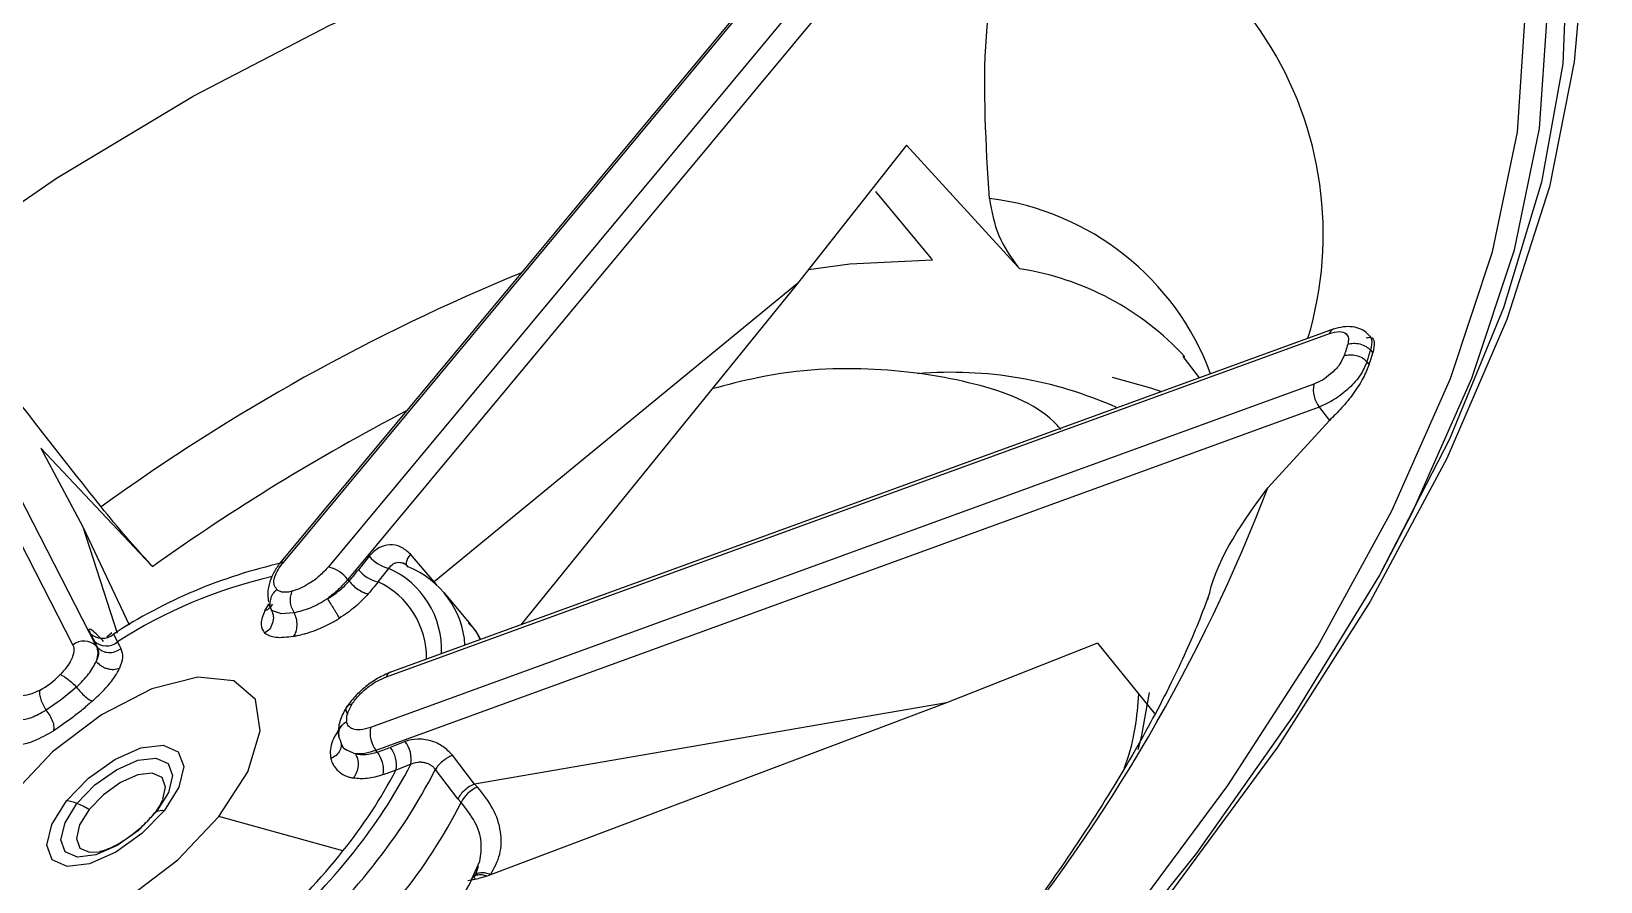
# Model space of a CAD drawing. Extents: x 400 to 501, y 484 to 634.
# Drawn here: x 482.629 to 483.693, y 519.759 to 520.336 of the extents above; entities that cross this region are included whole.
import ezdxf

# ---------------------------------------------------------------- set-up
doc = ezdxf.new("R2010")
doc.units = 0
doc.header["$MEASUREMENT"] = 0
doc.layers.add('DIM', color=3, linetype='Continuous')
doc.layers.add('GEOMETRY', color=3, linetype='Continuous', lineweight=25)

# ---------------------------------------------------------------- blocks, each defined once
blk = doc.blocks.new('2026 GRANDEE')
at = {"layer": 'GEOMETRY', "ltscale": 16}
for p, q in [((32.8392, -76.3044), (32.3726, -76.8652)), ((32.3752, -76.8645), (32.8418, -76.3037)), ((32.8723, -76.3068), (32.4057, -76.8676)), ((32.8854, -76.3153), (32.4188, -76.8762)), ((32.7979, -76.5816), (32.7238, -76.6753)), ((32.7979, -76.5816), (32.8734, -76.664)), ((32.0711, -76.6067), (32.2325, -76.9206)), ((32.0869, -76.6074), (32.2483, -76.9213)), ((32.7768, -76.613), (32.8143, -76.6581)), ((32.8143, -76.6581), (32.8154, -76.6594)), ((32.8734, -76.664), (32.8746, -76.6654)), ((32.7238, -76.6753), (32.4775, -76.8778)), ((32.7238, -76.6753), (32.5363, -76.9068)), ((32.4451, -76.9421), (33.0848, -76.7093)), ((33.0872, -76.7063), (32.4475, -76.9392)), ((32.9852, -76.7248), (32.9963, -76.7394)), ((33.1117, -76.7301), (33.113, -76.7262)), ((33.1126, -76.7206), (33.1142, -76.7223)), ((33.113, -76.7262), (33.1142, -76.7223)), ((33.1117, -76.7301), (33.1102, -76.7284)), ((33.074, -76.7437), (32.4343, -76.9766)), ((33.0777, -76.7592), (32.438, -76.9921)), ((33.0429, -76.8139), (33.0847, -76.7682)), ((33.0777, -76.7592), (33.0847, -76.7682)), ((32.2108, -76.787), (32.2854, -76.8661)), ((32.2108, -76.787), (32.2391, -76.8404)), ((32.2391, -76.8404), (32.2624, -76.9125)), ((32.2391, -76.8404), (32.2705, -76.9068)), ((32.4334, -76.8603), (32.4262, -76.8695)), ((32.4775, -76.8778), (32.4613, -76.859)), ((32.2854, -76.8661), (32.2866, -76.8673)), ((32.4394, -76.8778), (32.4467, -76.8686)), ((32.4198, -76.8773), (32.4188, -76.8762)), ((32.4793, -76.8798), (32.4775, -76.8778)), ((32.5023, -76.9067), (32.4844, -76.8851)), ((32.3627, -76.8974), (32.3654, -76.8929)), ((32.3649, -76.8924), (32.3673, -76.8971)), ((32.365, -76.8938), (32.3655, -76.8936)), ((32.3733, -76.8992), (32.3672, -76.8971)), ((32.3733, -76.8992), (32.3824, -76.8986)), ((32.2442, -76.9127), (32.247, -76.9179)), ((32.2588, -76.9123), (32.2554, -76.9153)), ((32.2599, -76.9132), (32.2627, -76.9185)), ((32.2492, -76.9223), (32.2483, -76.9213)), ((32.9274, -76.9193), (32.825, -76.9597)), ((32.9274, -76.9193), (32.9661, -76.967)), ((32.2348, -76.9491), (32.2248, -76.9576)), ((32.2248, -76.9576), (32.2142, -76.9648)), ((32.825, -76.9597), (32.5049, -77.0149)), ((32.825, -76.9597), (32.5157, -77.0764)), ((32.4158, -76.9898), (32.4144, -76.9892)), ((32.4184, -76.9918), (32.4241, -76.9944)), ((32.4389, -76.9932), (32.438, -76.9921)), ((32.4577, -76.986), (32.4476, -76.99)), ((32.4616, -77.0014), (32.4516, -77.0054)), ((32.5049, -77.0149), (32.4899, -76.9954)), ((32.4936, -77.0249), (32.4783, -77.005)), ((32.5069, -77.017), (32.5049, -77.0149)), ((32.4936, -77.0249), (32.4958, -77.0274)), ((32.4156, -77.0603), (32.3315, -77.0368)), ((32.5033, -77.0788), (32.5085, -77.0673)), ((32.5044, -77.0777), (32.5053, -77.0794)), ((32.5074, -77.0709), (32.5055, -77.0763)), ((32.5134, -77.0773), (32.5075, -77.079)), ((32.5157, -77.0764), (32.5134, -77.0773)), ((32.5002, -77.0804), (32.5075, -77.079))]:
    blk.add_line(p, q, dxfattribs=at)
at = {"layer": 'GEOMETRY', "ltscale": 16, "flags": 128}
for points in [[(33.1204, -76.8701), (33.1409, -76.8304), (33.1812, -76.7395), (33.2101, -76.6525), (33.2272, -76.5703), (33.2323, -76.4942), (33.2254, -76.425), (33.2066, -76.3636), (33.176, -76.3108), (33.134, -76.2672), (33.0813, -76.2334), (33.0184, -76.2098), (32.9461, -76.1967)], [(33.2172, -76.3244), (33.2373, -76.3844), (33.2459, -76.452), (33.243, -76.5263), (33.2286, -76.6066), (33.2028, -76.6918), (33.1661, -76.781), (33.1187, -76.8731), (33.0613, -76.9671), (32.9945, -77.0618), (32.9191, -77.1562), (32.8361, -77.2491), (32.7463, -77.3394), (32.6508, -77.4261), (32.5508, -77.5082), (32.4473, -77.5847), (32.3791, -77.6308)], [(32.1299, -76.6667), (32.2214, -76.604), (32.3141, -76.5482), (32.4067, -76.5001), (32.4978, -76.4603), (32.586, -76.4296), (32.6702, -76.4082), (32.7492, -76.3965), (32.7635, -76.3954)], [(33.2541, -76.4867), (33.2506, -76.5249), (33.234, -76.6098), (33.2051, -76.6998), (33.1644, -76.794), (33.1122, -76.8911), (33.0494, -76.9899), (32.9765, -77.0892), (32.8947, -77.1877), (32.8049, -77.2842), (32.7082, -77.3775), (32.6058, -77.4663), (32.4991, -77.5496)], [(32.9458, -77.1102), (33.0158, -77.0159), (33.0765, -76.9219), (33.127, -76.8295), (33.1668, -76.7397), (33.1953, -76.6538), (33.2122, -76.5727), (33.2173, -76.4975), (33.2171, -76.4882)], [(32.7313, -76.6658), (32.7593, -76.6621), (32.8154, -76.6594)], [(32.9374, -76.7389), (32.9634, -76.7462), (32.9707, -76.7487)], [(32.3726, -76.8652), (32.3725, -76.8655), (32.3724, -76.8656)], [(32.3315, -77.0368), (32.351, -77.0065), (32.3595, -76.9789), (32.3563, -76.9575), (32.3415, -76.9448), (32.3171, -76.9423), (32.2859, -76.9504), (32.2518, -76.968), (32.2187, -76.9931), (32.1908, -77.0226)], [(32.9625, -76.9528), (32.9569, -76.9831), (32.9548, -76.9917)], [(32.2281, -77.0263), (32.2431, -77.0109), (32.2608, -76.9982), (32.2786, -76.9904), (32.2937, -76.9886), (32.3039, -76.993), (32.3076, -77.003), (32.3042, -77.017), (32.2943, -77.033)], [(32.2352, -77.0282), (32.2474, -77.0155), (32.2619, -77.0052), (32.2764, -76.9988), (32.2887, -76.9973), (32.297, -77.0009), (32.3, -77.0091), (32.2973, -77.0206), (32.2892, -77.0336)], [(32.2935, -77.0252), (32.2953, -77.0169), (32.2929, -77.0104), (32.2863, -77.0075), (32.2764, -77.0087), (32.2648, -77.0138), (32.2532, -77.0221), (32.2435, -77.0322)], [(32.1908, -77.0226), (32.1714, -77.0529), (32.1628, -77.0804), (32.1661, -77.1019), (32.1808, -77.1146), (32.2053, -77.117), (32.2364, -77.109), (32.2706, -77.0913), (32.3036, -77.0663), (32.3315, -77.0368)], [(32.2943, -77.033), (32.2793, -77.0485), (32.2616, -77.0611), (32.2438, -77.069), (32.2286, -77.0708), (32.2184, -77.0664), (32.2148, -77.0564), (32.2182, -77.0423), (32.2281, -77.0263)], [(32.2892, -77.0336), (32.277, -77.0463), (32.2625, -77.0565), (32.248, -77.0629), (32.2356, -77.0644), (32.2273, -77.0608), (32.2243, -77.0527), (32.2271, -77.0412), (32.2352, -77.0282)], [(32.2435, -77.0322), (32.237, -77.0426), (32.2348, -77.0518), (32.2372, -77.0583), (32.2438, -77.0612), (32.2504, -77.0608)]]:
    blk.add_lwpolyline(points, dxfattribs=at)
at = {"layer": 'GEOMETRY', "ltscale": 16}
for centre, radius, start, end in [((32.8358, -76.6419), 0.2447, 343.2388, 82.2447), ((32.8313, -76.8004), 0.1842, 20.288, 82.9038), ((33.0581, -77.9394), 1.3741, 112.3004, 125.9425), ((32.8457, -76.8546), 0.1914, 42.5983, 81.3034), ((33.0887, -76.71), 0.00397, 105.0285, 169.1449), ((32.8282, -77.0104), 0.2748, 65.9219, 94.7362), ((33.0932, -76.7473), 0.0195, 169.1999, 217.4747), ((33.1232, -78.0384), 1.4392, 117.4968, 125.5433), ((31.9494, -76.3931), 1.1717, 320.6038, 338.955), ((32.4507, -77.2059), 0.3494, 102.6181, 123.1016), ((32.3746, -76.8672), 0.00277, 76.9445, 134.2451), ((32.4525, -76.8446), 0.0247, 219.4654, 256.461), ((32.4425, -77.1984), 0.3328, 103.0095, 122.7192), ((32.4, -76.8908), 0.0239, 37.8059, 76.0333), ((32.4452, -76.8538), 0.0247, 219.4654, 256.461), ((32.422, -76.9238), 0.0605, 357.493, 65.9062), ((32.4372, -76.9246), 0.0613, 3.73, 68.2885), ((32.4152, -76.9294), 0.0571, 359.2764, 64.8129), ((32.4581, -76.9435), 0.0575, 27.688, 40.463), ((32.24, -76.9298), 0.0119, 46.0839, 129.2667), ((32.2523, -76.9041), 0.0119, 226.6751, 309.5736), ((32.2551, -76.9093), 0.0119, 226.6751, 309.5737), ((32.4491, -76.9429), 0.00411, 113.1181, 168.5035), ((32.1833, -76.9018), 0.0562, 298.0851, 316.2357), ((32.4535, -76.9802), 0.0195, 169.2, 217.4748), ((32.4329, -77.0019), 0.019, 349.5305, 39.0435), ((32.4429, -76.998), 0.019, 349.5305, 39.0435), ((32.1442, -76.8373), 0.3574, 321.2428, 332.663), ((32.1484, -76.846), 0.3425, 321.2725, 332.2689), ((32.1477, -76.8376), 0.3705, 321.2045, 333.148), ((32.5151, -77.0367), 0.0214, 112.5153, 154.2399), ((32.2246, -77.0548), 0.0287, 68.3103, 82.9772), ((32.2145, -77.0815), 0.0572, 59.5822, 68.8226), ((32.2911, -77.0379), 0.00463, 113.8538, 141.1251), ((32.2928, -77.0429), 0.00997, 81.6223, 111.4287), ((32.1646, -76.8585), 0.3718, 321.2187, 332.9707), ((32.0454, -76.7655), 0.4732, 312.6138, 321.4735), ((32.0325, -76.7501), 0.4991, 312.3299, 321.4648), ((32.0265, -76.7431), 0.5243, 311.9846, 321.4541)]:
    blk.add_arc(centre, radius, start, end, dxfattribs=at)
for points, knots in [([(39.3344, -73.6754), (39.0943, -73.989), (38.614, -74.6164), (37.8515, -75.526), (37.0585, -76.4108), (36.2329, -77.2665), (35.3771, -78.0921), (34.4922, -78.8851), (33.5825, -79.6476), (32.9551, -80.1279), (32.6415, -80.3679)], [0, 0, 0, 0, 0.124824, 0.249783, 0.374855, 0.499996, 0.625137, 0.750211, 0.875173, 1, 1, 1, 1]), ([(40.1497, -73.709), (40.0127, -73.8419), (39.7344, -74.112), (39.3257, -74.5096), (38.9336, -74.8911), (38.5729, -75.2424), (38.2434, -75.5632), (37.9632, -75.8359), (37.7285, -76.0643), (37.5351, -76.2523), (37.361, -76.4215), (37.2052, -76.5728), (37.0576, -76.7162), (36.8887, -76.8801), (36.6825, -77.0802), (36.4323, -77.3228), (36.1506, -77.5956), (35.8375, -77.8988), (35.4928, -78.2323), (35.1244, -78.5882), (34.7337, -78.9655), (34.3219, -79.3632), (33.8821, -79.7881), (33.4291, -80.2259), (33.123, -80.5224), (32.9727, -80.668)], [0, 0, 0, 0, 0.057285, 0.116397, 0.171134, 0.221513, 0.267531, 0.309184, 0.338855, 0.365836, 0.39013, 0.411737, 0.431012, 0.451894, 0.482374, 0.517226, 0.556449, 0.600044, 0.64801, 0.700352, 0.753718, 0.810985, 0.872139, 0.937203, 1, 1, 1, 1]), ([(32.8339, -78.2031), (32.9208, -78.1311), (33.0946, -77.9871), (33.3377, -77.7542), (33.5632, -77.5132), (33.7668, -77.266), (33.9453, -77.0165), (34.0959, -76.7681), (34.2156, -76.5244), (34.3018, -76.289), (34.3477, -76.0847), (34.3617, -75.9109), (34.3521, -75.7651), (34.3196, -75.6321), (34.264, -75.5139), (34.1855, -75.4123), (34.0847, -75.3287), (33.9628, -75.2646), (33.8212, -75.2208), (33.6622, -75.1978), (33.4878, -75.1957), (33.3008, -75.2139), (33.082, -75.2559), (32.8303, -75.3286), (32.5471, -75.4385), (32.2606, -75.5759), (31.9756, -75.7382), (31.695, -75.921), (31.5154, -76.0587), (31.4259, -76.1274)], [0, 0, 0, 0, 0.039882, 0.079777, 0.119726, 0.159779, 0.200008, 0.240487, 0.281293, 0.322506, 0.364212, 0.395862, 0.42783, 0.460105, 0.492656, 0.525432, 0.558364, 0.591369, 0.624345, 0.6572, 0.689855, 0.722245, 0.754321, 0.796548, 0.838167, 0.879226, 0.919809, 0.960024, 1, 1, 1, 1]), ([(34.2541, -75.9397), (34.2588, -75.9711), (34.2676, -76.03), (34.2647, -76.1273), (34.2531, -76.2199), (34.234, -76.3117), (34.2085, -76.4037), (34.1753, -76.5004), (34.1367, -76.596), (34.0988, -76.6786), (34.0647, -76.747), (34.0292, -76.8141), (33.9814, -76.8988), (33.9132, -77.0103), (33.8266, -77.1393), (33.7214, -77.2827), (33.5979, -77.4368), (33.4482, -77.6077), (33.2697, -77.793), (33.0612, -77.9904), (32.906, -78.1188), (32.8252, -78.1856)], [0, 0, 0, 0, 0.068171, 0.127527, 0.178146, 0.221956, 0.265809, 0.310341, 0.354492, 0.391913, 0.416272, 0.440292, 0.474304, 0.51864, 0.573242, 0.626557, 0.686958, 0.754458, 0.829094, 0.910917, 1, 1, 1, 1]), ([(32.854, -76.6177), (32.8518, -76.5809), (32.8472, -76.5074), (32.8617, -76.4355), (32.8689, -76.3995)], [0, 0, 0, 0, 0.499999, 1, 1, 1, 1]), ([(32.854, -76.6177), (32.8556, -76.6264), (32.8588, -76.6439), (32.8685, -76.6573), (32.8734, -76.664)], [0, 0, 0, 0, 0.499954, 1, 1, 1, 1]), ([(32.2516, -76.8269), (32.2294, -76.7988), (32.1851, -76.7427), (32.1483, -76.692), (32.1299, -76.6667)], [0, 0, 0, 0, 0.499999, 1, 1, 1, 1]), ([(33.1106, -76.7094), (33.1091, -76.7083), (33.1063, -76.7061), (33.1004, -76.7046), (33.094, -76.7045), (33.0896, -76.7057), (33.0874, -76.7063)], [0, 0, 0, 0, 0.255631, 0.509023, 0.757601, 1, 1, 1, 1]), ([(33.0848, -76.7093), (33.0871, -76.7086), (33.0917, -76.7074), (33.0961, -76.709), (33.0979, -76.7122), (33.0974, -76.7152), (33.0971, -76.7166)], [0, 0, 0, 0, 0.278395, 0.557716, 0.778792, 1, 1, 1, 1]), ([(33.0971, -76.7166), (33.0983, -76.7163), (33.1009, -76.7156), (33.1054, -76.7162), (33.1096, -76.7179), (33.1116, -76.7197), (33.1126, -76.7206)], [0, 0, 0, 0, 0.241095, 0.499999, 0.758904, 1, 1, 1, 1]), ([(33.1095, -76.7123), (33.1107, -76.712), (33.1137, -76.7113), (33.1157, -76.7148), (33.1147, -76.7198), (33.1142, -76.7223)], [0, 0, 0, 0, 0.253561, 0.629662, 1, 1, 1, 1]), ([(33.1102, -76.7093), (33.1115, -76.7105), (33.1141, -76.7131), (33.1131, -76.7179), (33.1126, -76.7206)], [0, 0, 0, 0, 0.455161, 1, 1, 1, 1]), ([(33.0947, -76.7243), (33.0937, -76.7264), (33.0919, -76.7305), (33.0861, -76.7365), (33.0799, -76.7411), (33.076, -76.7428), (33.074, -76.7437)], [0, 0, 0, 0, 0.2786778, 0.5579722, 0.7789013, 1, 1, 1, 1]), ([(33.0971, -76.7166), (33.0966, -76.7181), (33.0959, -76.7206), (33.095, -76.7232), (33.0947, -76.7243)], [0, 0, 0, 0, 0.560002, 1, 1, 1, 1]), ([(33.0947, -76.7243), (33.0959, -76.724), (33.0985, -76.7234), (33.1029, -76.724), (33.1072, -76.7256), (33.1092, -76.7275), (33.1102, -76.7284)], [0, 0, 0, 0, 0.241096, 0.5, 0.758905, 1, 1, 1, 1]), ([(33.1102, -76.7284), (33.1104, -76.7277), (33.1108, -76.7264), (33.1112, -76.7251), (33.1114, -76.7245)], [0, 0, 0, 0, 0.56, 1, 1, 1, 1]), ([(33.1114, -76.7245), (33.1116, -76.7238), (33.112, -76.7225), (33.1124, -76.7212), (33.1126, -76.7206)], [0, 0, 0, 0, 0.56, 1, 1, 1, 1]), ([(32.9026, -76.7744), (32.901, -76.7726), (32.8869, -76.7572), (32.8452, -76.7417), (32.778, -76.7314), (32.7165, -76.7337), (32.6763, -76.7441), (32.666, -76.7468)], [0, 0, 0, 0, 0.038356, 0.325653, 0.612951, 0.900249, 1, 1, 1, 1]), ([(33.1102, -76.7284), (33.1089, -76.7313), (33.1064, -76.7372), (33.0983, -76.7464), (33.0882, -76.7544), (33.0812, -76.7576), (33.0777, -76.7592)], [0, 0, 0, 0, 0.250189, 0.49996, 0.749751, 1, 1, 1, 1]), ([(33.1117, -76.7301), (33.1105, -76.7331), (33.1081, -76.7391), (33.1012, -76.7499), (33.0928, -76.7603), (33.0874, -76.7655), (33.0847, -76.7682)], [0, 0, 0, 0, 0.241639, 0.4877914, 0.7397997, 1, 1, 1, 1]), ([(33.9905, -79.2891), (34.063, -79.2279), (34.2077, -79.1057), (34.4156, -78.916), (34.6123, -78.726), (34.814, -78.5184), (35.0132, -78.2975), (35.2013, -78.0691), (35.3595, -77.8565), (35.4884, -77.6609), (35.5884, -77.4828), (35.6599, -77.3228), (35.7026, -77.1811), (35.7156, -77.0584), (35.6978, -76.9559), (35.6475, -76.8754), (35.563, -76.8192), (35.4534, -76.7925), (35.3278, -76.79), (35.1944, -76.8057), (35.0421, -76.8401), (34.8722, -76.8938), (34.6866, -76.9666), (34.4876, -77.0583), (34.2779, -77.1678), (34.0601, -77.2941), (33.837, -77.4355), (33.6114, -77.5908), (33.3856, -77.7573), (33.2377, -77.8764), (33.1638, -77.936)], [0, 0, 0, 0, 0.033507, 0.066882, 0.099825, 0.132113, 0.173961, 0.214464, 0.253824, 0.292295, 0.330159, 0.36771, 0.405235, 0.443031, 0.481383, 0.520526, 0.560639, 0.601823, 0.633424, 0.66558, 0.698216, 0.731243, 0.764569, 0.798093, 0.831727, 0.865406, 0.899089, 0.932753, 0.966388, 1, 1, 1, 1]), ([(33.0023, -76.89), (33.0026, -76.8886), (33.0089, -76.8605), (33.0263, -76.8366), (33.0429, -76.8139)], [0, 0, 0, 0, 0.047641, 1, 1, 1, 1]), ([(32.2854, -76.8661), (32.2797, -76.8599), (32.2685, -76.8476), (32.2572, -76.8338), (32.2516, -76.8269)], [0, 0, 0, 0, 0.500588, 1, 1, 1, 1]), ([(32.4613, -76.859), (32.4593, -76.8572), (32.4552, -76.8534), (32.4473, -76.8521), (32.4395, -76.8541), (32.4355, -76.8582), (32.4334, -76.8603)], [0, 0, 0, 0, 0.248426, 0.496166, 0.745927, 1, 1, 1, 1]), ([(32.3708, -76.8829), (32.37, -76.8819), (32.3683, -76.8797), (32.369, -76.8748), (32.3714, -76.8696), (32.3739, -76.8662), (32.3752, -76.8645)], [0, 0, 0, 0, 0.279775, 0.557669, 0.777003, 1, 1, 1, 1]), ([(32.4467, -76.8686), (32.4476, -76.8674), (32.449, -76.8658), (32.4514, -76.8647), (32.4532, -76.8644), (32.4551, -76.8646), (32.4568, -76.8652), (32.4585, -76.8662), (32.4594, -76.8672), (32.4599, -76.8676)], [0, 0, 0, 0, 0.270234, 0.399657, 0.525307, 0.647625, 0.767124, 0.884374, 1, 1, 1, 1]), ([(32.4552, -76.8647), (32.4556, -76.8647), (32.4565, -76.8648), (32.4577, -76.8655), (32.4585, -76.866)], [0, 0, 0, 0, 0.385603, 1, 1, 1, 1]), ([(32.4613, -76.859), (32.4606, -76.86), (32.4592, -76.862), (32.4584, -76.8646), (32.4585, -76.8667), (32.4594, -76.8673), (32.4599, -76.8676)], [0, 0, 0, 0, 0.249188, 0.5, 0.750812, 1, 1, 1, 1]), ([(32.3724, -76.8656), (32.3709, -76.8679), (32.3678, -76.8723), (32.3652, -76.8797), (32.3642, -76.8863), (32.3649, -76.8898), (32.3652, -76.8912)], [0, 0, 0, 0, 0.262091, 0.532469, 0.809122, 1, 1, 1, 1]), ([(32.4057, -76.8676), (32.4038, -76.8697), (32.3999, -76.8739), (32.3931, -76.8788), (32.3867, -76.8823), (32.383, -76.8834), (32.3812, -76.884)], [0, 0, 0, 0, 0.279392, 0.559573, 0.778985, 1, 1, 1, 1]), ([(32.4198, -76.8773), (32.421, -76.8758), (32.4231, -76.8733), (32.4252, -76.8706), (32.4262, -76.8695)], [0, 0, 0, 0, 0.5599964, 1, 1, 1, 1]), ([(32.3672, -76.8971), (32.3668, -76.8959), (32.366, -76.8936), (32.3664, -76.8896), (32.3679, -76.8858), (32.3698, -76.8839), (32.3708, -76.8829)], [0, 0, 0, 0, 0.25, 0.5, 0.75, 1, 1, 1, 1]), ([(32.3708, -76.8829), (32.3714, -76.8834), (32.3726, -76.8842), (32.3743, -76.8845), (32.3751, -76.8846)], [0, 0, 0, 0, 0.564334, 1, 1, 1, 1]), ([(32.3751, -76.8846), (32.3761, -76.8846), (32.3779, -76.8847), (32.3802, -76.8842), (32.3812, -76.884)], [0, 0, 0, 0, 0.554763, 1, 1, 1, 1]), ([(32.3824, -76.8986), (32.3818, -76.8974), (32.3806, -76.8951), (32.3799, -76.891), (32.38, -76.8871), (32.3808, -76.885), (32.3812, -76.884)], [0, 0, 0, 0, 0.25, 0.5, 0.75, 1, 1, 1, 1]), ([(32.4188, -76.8762), (32.4168, -76.8785), (32.4127, -76.8831), (32.4076, -76.8871), (32.4051, -76.8892)], [0, 0, 0, 0, 0.499837, 1, 1, 1, 1]), ([(32.4051, -76.8892), (32.4079, -76.8874), (32.4134, -76.8839), (32.4177, -76.8795), (32.4198, -76.8773)], [0, 0, 0, 0, 0.502456, 1, 1, 1, 1]), ([(32.4328, -76.8859), (32.4299, -76.8889), (32.4242, -76.8951), (32.4168, -76.9), (32.4131, -76.9025)], [0, 0, 0, 0, 0.500266, 1, 1, 1, 1]), ([(32.4198, -76.8773), (32.4207, -76.8783), (32.4226, -76.8804), (32.4263, -76.8832), (32.4299, -76.8852), (32.4319, -76.8857), (32.4328, -76.8859)], [0, 0, 0, 0, 0.2408679, 0.5, 0.7591321, 1, 1, 1, 1]), ([(32.4394, -76.8778), (32.4382, -76.8793), (32.436, -76.882), (32.4338, -76.8847), (32.4328, -76.8859)], [0, 0, 0, 0, 0.56002, 1, 1, 1, 1]), ([(33.0034, -76.8854), (33.0009, -76.8919), (32.9944, -76.9096), (32.9781, -76.9459), (32.9519, -76.9948), (32.9175, -77.0504), (32.8822, -77.1008), (32.8576, -77.1323), (32.8493, -77.143)], [0, 0, 0, 0, 0.110684, 0.297589, 0.489776, 0.688773, 0.894091, 1, 1, 1, 1]), ([(32.3676, -76.8929), (32.3674, -76.8933), (32.367, -76.8943), (32.3655, -76.8961), (32.3638, -76.8969), (32.3627, -76.8974)], [0, 0, 0, 0, 0.216291, 0.490248, 1, 1, 1, 1]), ([(32.3824, -76.8986), (32.3861, -76.8977), (32.3935, -76.896), (32.4012, -76.8914), (32.4051, -76.8891)], [0, 0, 0, 0, 0.502636, 1, 1, 1, 1]), ([(32.4051, -76.8892), (32.4058, -76.8904), (32.407, -76.8922), (32.4086, -76.8948), (32.4098, -76.8968), (32.4109, -76.8986), (32.4122, -76.9008), (32.4127, -76.9018), (32.4131, -76.9025)], [0, 0, 0, 0, 0.239694, 0.368513, 0.5, 0.631487, 0.760306, 1, 1, 1, 1]), ([(32.3627, -76.8974), (32.3625, -76.8978), (32.3609, -76.9013), (32.359, -76.9075), (32.3613, -76.9109), (32.3625, -76.9126)], [0, 0, 0, 0, 0.0569455, 0.5071804, 1, 1, 1, 1]), ([(32.3672, -76.8971), (32.3677, -76.8984), (32.3687, -76.9011), (32.3681, -76.9057), (32.366, -76.9099), (32.3637, -76.9117), (32.3625, -76.9126)], [0, 0, 0, 0, 0.240495, 0.499938, 0.759416, 1, 1, 1, 1]), ([(32.3824, -76.8986), (32.3829, -76.8999), (32.384, -76.9026), (32.3844, -76.9073), (32.3838, -76.9117), (32.3827, -76.9137), (32.3821, -76.9146)], [0, 0, 0, 0, 0.240558, 0.500062, 0.759531, 1, 1, 1, 1]), ([(32.3821, -76.9146), (32.3829, -76.9145), (32.3853, -76.914), (32.388, -76.9134), (32.3922, -76.9122), (32.3985, -76.9101), (32.4058, -76.9068), (32.4108, -76.9039), (32.4124, -76.903), (32.4129, -76.9026), (32.4131, -76.9025)], [0, 0, 0, 0, 0.086835, 0.245405, 0.271126, 0.493318, 0.846308, 0.948648, 0.980749, 1, 1, 1, 1]), ([(32.5087, -76.9169), (32.5076, -76.9143), (32.5057, -76.9101), (32.5022, -76.9072), (32.5008, -76.9061)], [0, 0, 0, 0, 0.617954, 1, 1, 1, 1]), ([(32.2533, -76.9181), (32.2515, -76.9163), (32.2479, -76.9125), (32.2443, -76.9097), (32.2427, -76.9095), (32.2437, -76.9116), (32.2442, -76.9127)], [0, 0, 0, 0, 0.2484262, 0.4961656, 0.7459269, 1, 1, 1, 1]), ([(32.2492, -76.9223), (32.2488, -76.9215), (32.2481, -76.9201), (32.2473, -76.9186), (32.247, -76.9179)], [0, 0, 0, 0, 0.5599964, 1, 1, 1, 1]), ([(32.3625, -76.9126), (32.3647, -76.9138), (32.369, -76.9161), (32.3777, -76.9151), (32.3821, -76.9146)], [0, 0, 0, 0, 0.499434, 1, 1, 1, 1]), ([(32.2325, -76.9206), (32.2329, -76.922), (32.2336, -76.9247), (32.2317, -76.9302), (32.2284, -76.9357), (32.2254, -76.939), (32.2239, -76.9407)], [0, 0, 0, 0, 0.279495, 0.559752, 0.779301, 1, 1, 1, 1]), ([(32.2483, -76.9213), (32.2488, -76.9227), (32.2498, -76.9256), (32.2488, -76.9297), (32.2483, -76.9317)], [0, 0, 0, 0, 0.499837, 1, 1, 1, 1]), ([(32.2483, -76.9317), (32.249, -76.9299), (32.2505, -76.9264), (32.2497, -76.9237), (32.2492, -76.9223)], [0, 0, 0, 0, 0.502456, 1, 1, 1, 1]), ([(32.2492, -76.9223), (32.2502, -76.9232), (32.2523, -76.9249), (32.2566, -76.9259), (32.2612, -76.9254), (32.2637, -76.9238), (32.265, -76.9231)], [0, 0, 0, 0, 0.240868, 0.5, 0.759132, 1, 1, 1, 1]), ([(32.2627, -76.9185), (32.2631, -76.9193), (32.2639, -76.9209), (32.2646, -76.9224), (32.265, -76.9231)], [0, 0, 0, 0, 0.5600198, 1, 1, 1, 1]), ([(32.265, -76.9231), (32.2656, -76.925), (32.2667, -76.9288), (32.265, -76.9337), (32.2641, -76.9362)], [0, 0, 0, 0, 0.500266, 1, 1, 1, 1]), ([(32.2348, -76.9491), (32.2378, -76.9461), (32.2439, -76.9402), (32.2468, -76.9345), (32.2482, -76.9317)], [0, 0, 0, 0, 0.502635, 1, 1, 1, 1]), ([(32.2458, -76.9585), (32.2466, -76.9578), (32.2486, -76.9559), (32.2508, -76.9539), (32.2538, -76.9507), (32.258, -76.9462), (32.2616, -76.9412), (32.2634, -76.9378), (32.2639, -76.9367), (32.264, -76.9363), (32.2641, -76.9362)], [0, 0, 0, 0, 0.086874, 0.245414, 0.271516, 0.493336, 0.846411, 0.948722, 0.980791, 1, 1, 1, 1]), ([(32.2483, -76.9317), (32.2492, -76.9327), (32.2507, -76.9343), (32.2534, -76.9358), (32.2557, -76.9366), (32.258, -76.9371), (32.2609, -76.9372), (32.2628, -76.9366), (32.2641, -76.9362)], [0, 0, 0, 0, 0.2396939, 0.3685128, 0.4999999, 0.6314869, 0.7603059, 1, 1, 1, 1]), ([(32.4479, -76.939), (32.445, -76.9403), (32.4394, -76.9427), (32.431, -76.9486), (32.4234, -76.9555), (32.4198, -76.9604), (32.418, -76.9629)], [0, 0, 0, 0, 0.252337, 0.500569, 0.748689, 1, 1, 1, 1]), ([(32.2348, -76.9491), (32.2357, -76.9503), (32.2377, -76.9526), (32.2409, -76.9557), (32.2439, -76.9579), (32.2452, -76.9583), (32.2458, -76.9585)], [0, 0, 0, 0, 0.240564, 0.500068, 0.759534, 1, 1, 1, 1]), ([(32.4217, -76.9606), (32.4233, -76.9585), (32.4265, -76.9542), (32.4329, -76.9487), (32.4392, -76.9446), (32.4431, -76.943), (32.4451, -76.9421)], [0, 0, 0, 0, 0.27932, 0.5573264, 0.7768227, 1, 1, 1, 1]), ([(32.2098, -76.9514), (32.2074, -76.9525), (32.2026, -76.9547), (32.197, -76.9553), (32.1931, -76.9544), (32.1918, -76.9528), (32.1912, -76.952)], [0, 0, 0, 0, 0.279335, 0.557392, 0.776893, 1, 1, 1, 1]), ([(32.2098, -76.9514), (32.2097, -76.9523), (32.2097, -76.954), (32.2106, -76.9576), (32.2121, -76.9613), (32.2135, -76.9636), (32.2142, -76.9648)], [0, 0, 0, 0, 0.25, 0.5, 0.75, 1, 1, 1, 1]), ([(32.2458, -76.9585), (32.2437, -76.9603), (32.2395, -76.964), (32.2305, -76.9712), (32.2238, -76.9757), (32.2193, -76.9787)], [0, 0, 0, 0, 0.252181, 0.501741, 1, 1, 1, 1]), ([(32.4189, -76.9678), (32.4185, -76.9668), (32.4176, -76.965), (32.4178, -76.9627), (32.4191, -76.9611), (32.4209, -76.9608), (32.4217, -76.9606)], [0, 0, 0, 0, 0.25, 0.5, 0.75, 1, 1, 1, 1]), ([(32.4217, -76.9606), (32.4203, -76.9631), (32.4178, -76.9675), (32.418, -76.9709), (32.418, -76.9724)], [0, 0, 0, 0, 0.559342, 1, 1, 1, 1]), ([(32.9454, -77.0041), (32.9457, -77.0034), (32.9528, -76.985), (32.9542, -76.9691), (32.9554, -76.9538)], [0, 0, 0, 0, 0.042413, 1, 1, 1, 1]), ([(32.196, -76.9713), (32.1987, -76.971), (32.2039, -76.9705), (32.2108, -76.9667), (32.2143, -76.9647)], [0, 0, 0, 0, 0.497946, 1, 1, 1, 1]), ([(32.2142, -76.9648), (32.2151, -76.9659), (32.2169, -76.9683), (32.2188, -76.9725), (32.2197, -76.9762), (32.2194, -76.9779), (32.2193, -76.9787)], [0, 0, 0, 0, 0.240495, 0.499939, 0.759416, 1, 1, 1, 1]), ([(32.4184, -76.9622), (32.4167, -76.9651), (32.4132, -76.9712), (32.4122, -76.9783), (32.4128, -76.9821), (32.4129, -76.9827)], [0, 0, 0, 0, 0.447845, 0.918461, 1, 1, 1, 1]), ([(32.1959, -76.9879), (32.1963, -76.9879), (32.1994, -76.9878), (32.2065, -76.986), (32.2149, -76.9812), (32.2193, -76.9787)], [0, 0, 0, 0, 0.057432, 0.507164, 1, 1, 1, 1]), ([(32.4143, -76.9755), (32.4118, -76.9794), (32.4081, -76.9852), (32.4067, -76.9926), (32.4071, -76.996), (32.4074, -76.9977)], [0, 0, 0, 0, 0.498623, 0.748611, 1, 1, 1, 1]), ([(32.4136, -76.9849), (32.4132, -76.9838), (32.4124, -76.9816), (32.413, -76.9781), (32.4149, -76.9748), (32.417, -76.9732), (32.418, -76.9724)], [0, 0, 0, 0, 0.25, 0.5, 0.75, 1, 1, 1, 1]), ([(32.4343, -76.9766), (32.432, -76.9772), (32.4273, -76.9786), (32.4223, -76.9779), (32.4191, -76.9758), (32.4184, -76.9736), (32.418, -76.9724)], [0, 0, 0, 0, 0.279557, 0.559889, 0.77945, 1, 1, 1, 1]), ([(32.4136, -76.9849), (32.414, -76.986), (32.4148, -76.9884), (32.4138, -76.9922), (32.4113, -76.9956), (32.4087, -76.997), (32.4074, -76.9977)], [0, 0, 0, 0, 0.240558, 0.500061, 0.759531, 1, 1, 1, 1]), ([(32.4136, -76.9849), (32.4143, -76.9874), (32.4151, -76.9904), (32.418, -76.9916), (32.4184, -76.9918)], [0, 0, 0, 0, 0.842354, 1, 1, 1, 1]), ([(32.438, -76.9921), (32.4354, -76.9929), (32.4303, -76.9946), (32.4261, -76.9945), (32.424, -76.9944)], [0, 0, 0, 0, 0.499837, 1, 1, 1, 1]), ([(32.4389, -76.9932), (32.4405, -76.9926), (32.4435, -76.9916), (32.4464, -76.9904), (32.4476, -76.99)], [0, 0, 0, 0, 0.559996, 1, 1, 1, 1]), ([(32.4899, -76.9954), (32.4879, -76.9933), (32.4839, -76.9891), (32.4752, -76.9852), (32.4658, -76.9838), (32.4604, -76.9852), (32.4577, -76.986)], [0, 0, 0, 0, 0.2484262, 0.4961656, 0.7459269, 1, 1, 1, 1]), ([(32.4074, -76.9977), (32.4075, -76.9983), (32.408, -76.9999), (32.4088, -77.0016), (32.4103, -77.0039), (32.413, -77.007), (32.4172, -77.0095), (32.4209, -77.0105), (32.422, -77.0107), (32.4224, -77.0108), (32.4226, -77.0108)], [0, 0, 0, 0, 0.086862, 0.245415, 0.271542, 0.493338, 0.846442, 0.948746, 0.980805, 1, 1, 1, 1]), ([(32.424, -76.9944), (32.4246, -76.9955), (32.4258, -76.9979), (32.4261, -77.0024), (32.4251, -77.007), (32.4236, -77.0094), (32.4228, -77.0105)], [0, 0, 0, 0, 0.239433, 0.498119, 0.757851, 1, 1, 1, 1]), ([(32.424, -76.9944), (32.4263, -76.9948), (32.4309, -76.9954), (32.4362, -76.994), (32.4389, -76.9932)], [0, 0, 0, 0, 0.502456, 1, 1, 1, 1]), ([(32.4389, -76.9932), (32.4396, -76.9944), (32.4411, -76.9967), (32.4426, -77.0011), (32.4432, -77.0054), (32.4427, -77.0076), (32.4425, -77.0087)], [0, 0, 0, 0, 0.240868, 0.5, 0.759132, 1, 1, 1, 1]), ([(32.4616, -77.0014), (32.4632, -77.0008), (32.4654, -76.9999), (32.4687, -76.9999), (32.4711, -77.0002), (32.4733, -77.001), (32.4753, -77.002), (32.477, -77.0034), (32.4779, -77.0044), (32.4783, -77.005)], [0, 0, 0, 0, 0.270234, 0.399657, 0.525307, 0.647625, 0.767124, 0.884374, 1, 1, 1, 1]), ([(32.4899, -76.9954), (32.4887, -76.9959), (32.4865, -76.997), (32.4832, -76.9994), (32.4802, -77.0022), (32.4789, -77.004), (32.4783, -77.005)], [0, 0, 0, 0, 0.249188, 0.5, 0.750812, 1, 1, 1, 1]), ([(32.4425, -77.0087), (32.4389, -77.0097), (32.4318, -77.0118), (32.4257, -77.0112), (32.4226, -77.0108)], [0, 0, 0, 0, 0.500266, 1, 1, 1, 1]), ([(32.4228, -77.0105), (32.4228, -77.0106), (32.4227, -77.0107), (32.4226, -77.0108), (32.4226, -77.0108)], [0, 0, 0, 0, 0.561783, 1, 1, 1, 1]), ([(32.4516, -77.0054), (32.4499, -77.006), (32.4469, -77.0072), (32.4439, -77.0082), (32.4425, -77.0087)], [0, 0, 0, 0, 0.56002, 1, 1, 1, 1]), ([(32.5157, -77.0764), (32.5182, -77.0719), (32.5231, -77.0629), (32.5233, -77.0473), (32.5184, -77.0315), (32.5107, -77.0218), (32.5069, -77.017)], [0, 0, 0, 0, 0.253043, 0.503165, 0.751803, 1, 1, 1, 1]), ([(32.2874, -77.0349), (32.2855, -77.0372), (32.2812, -77.0422), (32.2725, -77.0498), (32.2632, -77.0559), (32.2558, -77.0594), (32.2515, -77.0606), (32.2509, -77.0607), (32.2508, -77.0607)], [0, 0, 0, 0, 0.18488, 0.403076, 0.630048, 0.816865, 0.976207, 1, 1, 1, 1]), ([(32.2934, -77.0255), (32.293, -77.0262), (32.2922, -77.0281), (32.2899, -77.0318), (32.2879, -77.0344), (32.2874, -77.0349)], [0, 0, 0, 0, 0.338792, 0.845201, 1, 1, 1, 1]), ([(32.5085, -77.0673), (32.5091, -77.063), (32.5103, -77.0543), (32.506, -77.0403), (32.4992, -77.0318), (32.4958, -77.0274)], [0, 0, 0, 0, 0.324618, 0.65764, 1, 1, 1, 1]), ([(32.4206, -77.1831), (32.4255, -77.1785), (32.4443, -77.1611), (32.473, -77.1278), (32.4945, -77.0965), (32.5032, -77.0793), (32.5043, -77.0771)], [0, 0, 0, 0, 0.142369, 0.537239, 0.940532, 1, 1, 1, 1]), ([(32.5134, -77.0773), (32.5123, -77.077), (32.5099, -77.0763), (32.5065, -77.0766), (32.5037, -77.0779), (32.5026, -77.0796), (32.5021, -77.0804)], [0, 0, 0, 0, 0.243058, 0.5, 0.756942, 1, 1, 1, 1]), ([(32.5157, -77.0764), (32.5146, -77.076), (32.5124, -77.0752), (32.509, -77.075), (32.506, -77.0757), (32.5047, -77.077), (32.504, -77.0776)], [0, 0, 0, 0, 0.2384488, 0.4928092, 0.751041, 1, 1, 1, 1])]:
    blk.add_open_spline(points, degree=3, knots=knots, dxfattribs=at)
for points in [[(32.2239, -76.9406), (32.2246, -76.941), (32.2261, -76.9416), (32.2289, -76.9437), (32.232, -76.9462), (32.2339, -76.9482), (32.2348, -76.9491)], [(32.5049, -77.0149), (32.5038, -77.0154), (32.5015, -77.0164), (32.4982, -77.0189), (32.4953, -77.0219), (32.4941, -77.0239), (32.4936, -77.0249)]]:
    blk.add_open_spline(points, degree=3, dxfattribs=at)

msp = doc.modelspace()

# ---------------------------------------------------------------- block references
at = {"layer": 'DIM'}
msp.add_blockref('2026 GRANDEE', (450.4248, 596.8403), dxfattribs=at)

doc.saveas('drawing.dxf')
